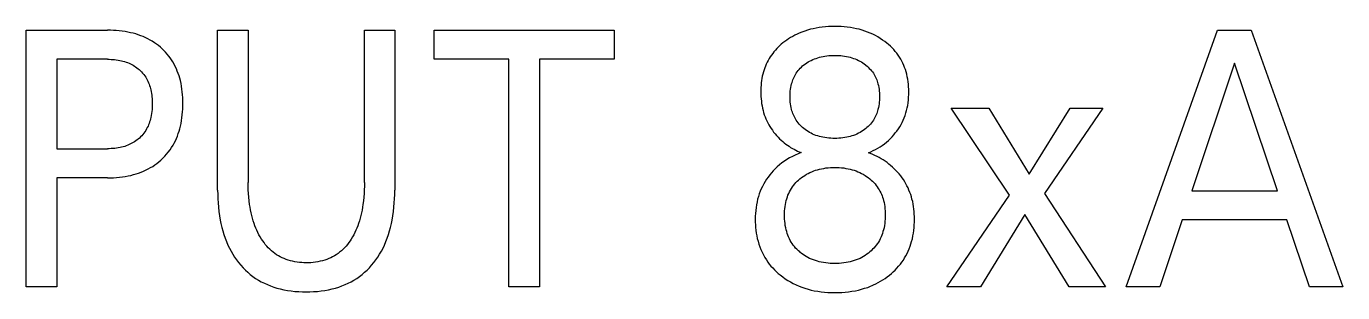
# Model space of a CAD drawing. Extents: x 0 to 420, y 0 to 297.
# Drawn here: x 182.41 to 193.7, y 231.92 to 234.2 of the extents above; entities that cross this region are included whole.
import ezdxf

# ---------------------------------------------------------------- set-up
doc = ezdxf.new("R2010")
doc.units = 0
doc.header["$LTSCALE"] = 23.1
doc.layers.add('10000_FRONT', color=7, linetype='CONTINUOUS')

msp = doc.modelspace()

# ---------------------------------------------------------------- linework, layer by layer
at = {"layer": '10000_FRONT', "color": 7, "linetype": 'CONTINUOUS'}
for p, q in [((182.407, 231.968), (182.407, 234.168)), ((182.407, 234.168), (183.103, 234.168)), ((183.128, 234.168), (183.103, 234.168)), ((183.154, 234.167), (183.128, 234.168)), ((183.179, 234.166), (183.154, 234.167)), ((183.204, 234.163), (183.179, 234.166)), ((183.229, 234.16), (183.204, 234.163)), ((183.254, 234.157), (183.229, 234.16)), ((183.279, 234.152), (183.254, 234.157)), ((183.302, 234.147), (183.279, 234.152)), ((183.324, 234.142), (183.302, 234.147)), ((183.346, 234.136), (183.324, 234.142)), ((183.367, 234.129), (183.346, 234.136)), ((183.389, 234.121), (183.367, 234.129)), ((183.41, 234.113), (183.389, 234.121)), ((183.431, 234.103), (183.41, 234.113)), ((183.45, 234.094), (183.431, 234.103)), ((184.048, 232.798), (184.048, 234.168)), ((184.048, 234.168), (184.31, 234.168)), ((184.31, 234.168), (184.31, 232.863)), ((185.307, 232.863), (185.307, 234.168)), ((185.307, 234.168), (185.568, 234.168)), ((185.568, 234.168), (185.568, 232.798)), ((185.905, 233.919), (185.905, 234.168)), ((185.905, 234.168), (187.45, 234.168)), ((187.45, 234.168), (187.45, 233.919)), ((188.964, 234.105), (188.947, 234.094)), ((188.982, 234.115), (188.964, 234.105)), ((189.001, 234.125), (188.982, 234.115)), ((189.019, 234.134), (189.001, 234.125)), ((189.038, 234.143), (189.019, 234.134)), ((189.061, 234.152), (189.038, 234.143)), ((189.085, 234.161), (189.061, 234.152)), ((189.109, 234.169), (189.085, 234.161)), ((189.133, 234.176), (189.109, 234.169)), ((189.157, 234.181), (189.133, 234.176)), ((189.182, 234.187), (189.157, 234.181)), ((189.208, 234.191), (189.182, 234.187)), ((189.235, 234.195), (189.208, 234.191)), ((189.262, 234.198), (189.235, 234.195)), ((189.289, 234.2), (189.262, 234.198)), ((189.316, 234.201), (189.289, 234.2)), ((189.343, 234.201), (189.316, 234.201)), ((189.37, 234.201), (189.343, 234.201)), ((189.397, 234.2), (189.37, 234.201)), ((189.424, 234.198), (189.397, 234.2)), ((189.45, 234.195), (189.424, 234.198)), ((189.477, 234.191), (189.45, 234.195)), ((189.504, 234.187), (189.477, 234.191)), ((189.528, 234.181), (189.504, 234.187)), ((189.553, 234.176), (189.528, 234.181)), ((189.577, 234.169), (189.553, 234.176)), ((189.601, 234.161), (189.577, 234.169)), ((189.624, 234.152), (189.601, 234.161)), ((189.647, 234.143), (189.624, 234.152)), ((189.669, 234.133), (189.647, 234.143)), ((189.691, 234.122), (189.669, 234.133)), ((189.712, 234.11), (189.691, 234.122)), ((189.733, 234.098), (189.712, 234.11)), ((191.841, 231.968), (192.627, 234.168)), ((192.627, 234.168), (192.914, 234.168)), ((192.914, 234.168), (193.7, 231.968)), ((183.469, 234.084), (183.45, 234.094)), ((183.488, 234.073), (183.469, 234.084)), ((183.506, 234.061), (183.488, 234.073)), ((183.523, 234.049), (183.506, 234.061)), ((183.541, 234.036), (183.523, 234.049)), ((183.557, 234.022), (183.541, 234.036)), ((183.573, 234.008), (183.557, 234.022)), ((183.588, 233.994), (183.573, 234.008)), ((183.602, 233.979), (183.588, 233.994)), ((188.833, 233.997), (188.821, 233.983)), ((188.845, 234.01), (188.833, 233.997)), ((188.858, 234.023), (188.845, 234.01)), ((188.871, 234.036), (188.858, 234.023)), ((188.884, 234.048), (188.871, 234.036)), ((188.898, 234.059), (188.884, 234.048)), ((188.913, 234.07), (188.898, 234.059)), ((188.93, 234.082), (188.913, 234.07)), ((188.947, 234.094), (188.93, 234.082)), ((189.753, 234.084), (189.733, 234.098)), ((189.773, 234.07), (189.753, 234.084)), ((189.789, 234.058), (189.773, 234.07)), ((189.804, 234.045), (189.789, 234.058)), ((189.82, 234.031), (189.804, 234.045)), ((189.834, 234.017), (189.82, 234.031)), ((189.848, 234.002), (189.834, 234.017)), ((189.862, 233.987), (189.848, 234.002)), ((189.874, 233.971), (189.862, 233.987)), ((182.669, 233.919), (182.669, 233.152)), ((183.103, 233.919), (182.669, 233.919)), ((183.103, 233.919), (183.118, 233.919)), ((183.118, 233.919), (183.134, 233.918)), ((183.134, 233.918), (183.149, 233.917)), ((183.149, 233.917), (183.164, 233.916)), ((183.164, 233.916), (183.179, 233.914)), ((183.179, 233.914), (183.195, 233.912)), ((183.195, 233.912), (183.21, 233.909)), ((183.21, 233.909), (183.223, 233.906)), ((183.223, 233.906), (183.236, 233.903)), ((183.236, 233.903), (183.25, 233.899)), ((183.25, 233.899), (183.263, 233.895)), ((183.263, 233.895), (183.275, 233.89)), ((183.275, 233.89), (183.288, 233.885)), ((183.288, 233.885), (183.301, 233.879)), ((183.301, 233.879), (183.312, 233.874)), ((183.312, 233.874), (183.323, 233.868)), ((183.616, 233.963), (183.602, 233.979)), ((183.629, 233.947), (183.616, 233.963)), ((183.641, 233.93), (183.629, 233.947)), ((183.653, 233.913), (183.641, 233.93)), ((183.664, 233.896), (183.653, 233.913)), ((183.675, 233.877), (183.664, 233.896)), ((183.685, 233.858), (183.675, 233.877)), ((186.547, 233.919), (185.905, 233.919)), ((186.547, 231.968), (186.547, 233.919)), ((186.809, 233.919), (186.809, 231.968)), ((187.45, 233.919), (186.809, 233.919)), ((188.755, 233.878), (188.748, 233.861)), ((188.763, 233.894), (188.755, 233.878)), ((188.771, 233.909), (188.763, 233.894)), ((188.78, 233.925), (188.771, 233.909)), ((188.789, 233.94), (188.78, 233.925)), ((188.799, 233.954), (188.789, 233.94)), ((188.81, 233.969), (188.799, 233.954)), ((188.821, 233.983), (188.81, 233.969)), ((189.078, 233.871), (189.09, 233.879)), ((189.09, 233.879), (189.102, 233.888)), ((189.102, 233.888), (189.114, 233.896)), ((189.114, 233.896), (189.127, 233.903)), ((189.127, 233.903), (189.14, 233.909)), ((189.14, 233.909), (189.153, 233.916)), ((189.153, 233.916), (189.168, 233.922)), ((189.168, 233.922), (189.182, 233.927)), ((189.182, 233.927), (189.197, 233.932)), ((189.197, 233.932), (189.212, 233.936)), ((189.212, 233.936), (189.227, 233.94)), ((189.227, 233.94), (189.242, 233.943)), ((189.242, 233.943), (189.258, 233.946)), ((189.258, 233.946), (189.275, 233.948)), ((189.275, 233.948), (189.292, 233.95)), ((189.292, 233.95), (189.309, 233.951)), ((189.309, 233.951), (189.326, 233.951)), ((189.326, 233.951), (189.343, 233.952)), ((189.343, 233.952), (189.36, 233.951)), ((189.36, 233.951), (189.377, 233.951)), ((189.377, 233.951), (189.394, 233.95)), ((189.394, 233.95), (189.41, 233.948)), ((189.41, 233.948), (189.427, 233.946)), ((189.427, 233.946), (189.444, 233.943)), ((189.444, 233.943), (189.459, 233.94)), ((189.459, 233.94), (189.474, 233.936)), ((189.474, 233.936), (189.489, 233.932)), ((189.489, 233.932), (189.503, 233.927)), ((189.503, 233.927), (189.518, 233.922)), ((189.518, 233.922), (189.532, 233.916)), ((189.532, 233.916), (189.545, 233.909)), ((189.545, 233.909), (189.558, 233.903)), ((189.558, 233.903), (189.571, 233.896)), ((189.571, 233.896), (189.583, 233.888)), ((189.583, 233.888), (189.596, 233.879)), ((189.596, 233.879), (189.607, 233.871)), ((189.887, 233.954), (189.874, 233.971)), ((189.898, 233.938), (189.887, 233.954)), ((189.908, 233.921), (189.898, 233.938)), ((189.918, 233.903), (189.908, 233.921)), ((189.927, 233.886), (189.918, 233.903)), ((189.935, 233.867), (189.927, 233.886)), ((192.772, 233.885), (192.406, 232.792)), ((193.14, 232.792), (192.772, 233.885)), ((183.323, 233.868), (183.334, 233.861)), ((183.334, 233.861), (183.345, 233.854)), ((183.345, 233.854), (183.356, 233.846)), ((183.356, 233.846), (183.366, 233.838)), ((183.366, 233.838), (183.376, 233.83)), ((183.376, 233.83), (183.386, 233.82)), ((183.386, 233.82), (183.396, 233.81)), ((183.396, 233.81), (183.405, 233.8)), ((183.405, 233.8), (183.414, 233.789)), ((183.414, 233.789), (183.423, 233.777)), ((183.423, 233.777), (183.431, 233.765)), ((183.431, 233.765), (183.438, 233.753)), ((183.694, 233.838), (183.685, 233.858)), ((183.702, 233.818), (183.694, 233.838)), ((183.71, 233.798), (183.702, 233.818)), ((183.717, 233.777), (183.71, 233.798)), ((183.723, 233.757), (183.717, 233.777)), ((188.721, 233.774), (188.718, 233.755)), ((188.726, 233.792), (188.721, 233.774)), ((188.731, 233.811), (188.726, 233.792)), ((188.736, 233.828), (188.731, 233.811)), ((188.742, 233.845), (188.736, 233.828)), ((188.748, 233.861), (188.742, 233.845)), ((188.988, 233.755), (188.994, 233.767)), ((188.994, 233.767), (188.999, 233.778)), ((188.999, 233.778), (189.005, 233.788)), ((189.005, 233.788), (189.012, 233.799)), ((189.012, 233.799), (189.02, 233.81)), ((189.02, 233.81), (189.028, 233.822)), ((189.028, 233.822), (189.037, 233.832)), ((189.037, 233.832), (189.047, 233.842)), ((189.047, 233.842), (189.057, 233.852)), ((189.057, 233.852), (189.067, 233.862)), ((189.067, 233.862), (189.078, 233.871)), ((189.607, 233.871), (189.609, 233.869)), ((189.609, 233.869), (189.62, 233.86)), ((189.62, 233.86), (189.63, 233.851)), ((189.63, 233.851), (189.639, 233.841)), ((189.639, 233.841), (189.649, 233.831)), ((189.649, 233.831), (189.658, 233.821)), ((189.658, 233.821), (189.666, 233.81)), ((189.666, 233.81), (189.674, 233.799)), ((189.674, 233.799), (189.68, 233.788)), ((189.68, 233.788), (189.686, 233.778)), ((189.686, 233.778), (189.692, 233.767)), ((189.692, 233.767), (189.697, 233.755)), ((189.942, 233.849), (189.935, 233.867)), ((189.949, 233.83), (189.942, 233.849)), ((189.955, 233.811), (189.949, 233.83)), ((189.96, 233.79), (189.955, 233.811)), ((189.965, 233.769), (189.96, 233.79)), ((189.969, 233.748), (189.965, 233.769)), ((183.438, 233.753), (183.444, 233.742)), ((183.444, 233.742), (183.45, 233.73)), ((183.45, 233.73), (183.456, 233.718)), ((183.456, 233.718), (183.46, 233.706)), ((183.46, 233.706), (183.465, 233.694)), ((183.465, 233.694), (183.469, 233.681)), ((183.469, 233.681), (183.472, 233.669)), ((183.472, 233.669), (183.476, 233.656)), ((183.476, 233.656), (183.479, 233.642)), ((183.729, 233.736), (183.723, 233.757)), ((183.734, 233.712), (183.729, 233.736)), ((183.738, 233.688), (183.734, 233.712)), ((183.742, 233.664), (183.738, 233.688)), ((183.745, 233.639), (183.742, 233.664)), ((188.709, 233.678), (188.708, 233.659)), ((188.708, 233.659), (188.708, 233.64)), ((188.71, 233.698), (188.709, 233.678)), ((188.712, 233.717), (188.71, 233.698)), ((188.715, 233.736), (188.712, 233.717)), ((188.718, 233.755), (188.715, 233.736)), ((188.961, 233.647), (188.963, 233.662)), ((188.963, 233.662), (188.965, 233.678)), ((188.965, 233.678), (188.968, 233.693)), ((188.968, 233.693), (188.972, 233.708)), ((188.972, 233.708), (188.976, 233.72)), ((188.976, 233.72), (188.979, 233.732)), ((188.979, 233.732), (188.984, 233.744)), ((188.984, 233.744), (188.988, 233.755)), ((189.697, 233.755), (189.702, 233.744)), ((189.702, 233.744), (189.706, 233.732)), ((189.706, 233.732), (189.71, 233.72)), ((189.71, 233.72), (189.713, 233.708)), ((189.713, 233.708), (189.717, 233.693)), ((189.717, 233.693), (189.72, 233.678)), ((189.72, 233.678), (189.723, 233.662)), ((189.723, 233.662), (189.724, 233.647)), ((189.972, 233.726), (189.969, 233.748)), ((189.975, 233.705), (189.972, 233.726)), ((189.976, 233.683), (189.975, 233.705)), ((189.977, 233.662), (189.976, 233.683)), ((189.978, 233.64), (189.977, 233.662)), ((183.479, 233.642), (183.481, 233.627)), ((183.481, 233.627), (183.484, 233.612)), ((183.484, 233.612), (183.485, 233.598)), ((183.485, 233.598), (183.487, 233.583)), ((183.487, 233.583), (183.487, 233.568)), ((183.487, 233.568), (183.488, 233.553)), ((183.488, 233.553), (183.488, 233.539)), ((183.488, 233.539), (183.488, 233.521)), ((183.747, 233.615), (183.745, 233.639)), ((183.749, 233.591), (183.747, 233.615)), ((183.75, 233.566), (183.749, 233.591)), ((183.75, 233.542), (183.75, 233.566)), ((183.75, 233.517), (183.75, 233.542)), ((188.708, 233.64), (188.708, 233.62)), ((188.708, 233.62), (188.709, 233.599)), ((188.709, 233.599), (188.71, 233.579)), ((188.71, 233.579), (188.713, 233.559)), ((188.713, 233.559), (188.715, 233.539)), ((188.715, 233.539), (188.719, 233.519)), ((188.959, 233.615), (188.96, 233.631)), ((188.959, 233.599), (188.959, 233.615)), ((188.959, 233.583), (188.959, 233.599)), ((188.96, 233.568), (188.959, 233.583)), ((188.96, 233.631), (188.961, 233.647)), ((188.961, 233.552), (188.96, 233.568)), ((188.963, 233.536), (188.961, 233.552)), ((188.965, 233.52), (188.963, 233.536)), ((189.723, 233.536), (189.72, 233.52)), ((189.724, 233.552), (189.723, 233.536)), ((189.724, 233.647), (189.726, 233.631)), ((189.726, 233.568), (189.724, 233.552)), ((189.726, 233.631), (189.726, 233.615)), ((189.726, 233.615), (189.727, 233.599)), ((189.727, 233.599), (189.726, 233.583)), ((189.726, 233.583), (189.726, 233.568)), ((189.968, 233.524), (189.971, 233.547)), ((189.971, 233.547), (189.974, 233.57)), ((189.974, 233.57), (189.976, 233.593)), ((189.976, 233.593), (189.977, 233.617)), ((189.977, 233.617), (189.978, 233.64)), ((183.479, 233.437), (183.476, 233.42)), ((183.482, 233.453), (183.479, 233.437)), ((183.484, 233.47), (183.482, 233.453)), ((183.486, 233.487), (183.484, 233.47)), ((183.487, 233.504), (183.486, 233.487)), ((183.488, 233.521), (183.487, 233.504)), ((183.742, 233.418), (183.745, 233.442)), ((183.745, 233.442), (183.747, 233.467)), ((183.747, 233.467), (183.749, 233.492)), ((183.749, 233.492), (183.75, 233.517)), ((188.719, 233.519), (188.723, 233.5)), ((188.723, 233.5), (188.727, 233.48)), ((188.727, 233.48), (188.732, 233.462)), ((188.732, 233.462), (188.738, 233.444)), ((188.738, 233.444), (188.744, 233.426)), ((188.744, 233.426), (188.751, 233.409)), ((188.968, 233.505), (188.965, 233.52)), ((188.972, 233.489), (188.968, 233.505)), ((188.975, 233.477), (188.972, 233.489)), ((188.979, 233.465), (188.975, 233.477)), ((188.983, 233.453), (188.979, 233.465)), ((188.988, 233.442), (188.983, 233.453)), ((188.993, 233.43), (188.988, 233.442)), ((188.999, 233.419), (188.993, 233.43)), ((189.692, 233.43), (189.687, 233.419)), ((189.697, 233.442), (189.692, 233.43)), ((189.702, 233.453), (189.697, 233.442)), ((189.706, 233.465), (189.702, 233.453)), ((189.71, 233.477), (189.706, 233.465)), ((189.713, 233.489), (189.71, 233.477)), ((189.717, 233.505), (189.713, 233.489)), ((189.72, 233.52), (189.717, 233.505)), ((189.938, 233.418), (189.946, 233.438)), ((189.946, 233.438), (189.952, 233.459)), ((189.952, 233.459), (189.958, 233.479)), ((189.958, 233.479), (189.963, 233.502)), ((189.963, 233.502), (189.968, 233.524)), ((190.842, 232.753), (190.341, 233.501)), ((190.341, 233.501), (190.664, 233.501)), ((190.664, 233.501), (191.01, 232.935)), ((191.01, 232.935), (191.361, 233.501)), ((191.643, 233.501), (191.143, 232.767)), ((191.361, 233.501), (191.643, 233.501)), ((183.431, 233.309), (183.424, 233.297)), ((183.439, 233.322), (183.431, 233.309)), ((183.445, 233.333), (183.439, 233.322)), ((183.451, 233.345), (183.445, 233.333)), ((183.456, 233.357), (183.451, 233.345)), ((183.461, 233.369), (183.456, 233.357)), ((183.465, 233.382), (183.461, 233.369)), ((183.469, 233.394), (183.465, 233.382)), ((183.473, 233.407), (183.469, 233.394)), ((183.476, 233.42), (183.473, 233.407)), ((183.717, 233.302), (183.723, 233.323)), ((183.723, 233.323), (183.729, 233.345)), ((183.729, 233.345), (183.734, 233.369)), ((183.734, 233.369), (183.739, 233.393)), ((183.739, 233.393), (183.742, 233.418)), ((188.751, 233.409), (188.759, 233.392)), ((188.759, 233.392), (188.767, 233.375)), ((188.767, 233.375), (188.776, 233.358)), ((188.776, 233.358), (188.786, 233.342)), ((188.786, 233.342), (188.796, 233.326)), ((188.796, 233.326), (188.807, 233.31)), ((188.807, 233.31), (188.818, 233.295)), ((189.005, 233.408), (188.999, 233.419)), ((189.011, 233.398), (189.005, 233.408)), ((189.019, 233.386), (189.011, 233.398)), ((189.028, 233.375), (189.019, 233.386)), ((189.037, 233.364), (189.028, 233.375)), ((189.046, 233.354), (189.037, 233.364)), ((189.056, 233.344), (189.046, 233.354)), ((189.066, 233.334), (189.056, 233.344)), ((189.077, 233.325), (189.066, 233.334)), ((189.089, 233.316), (189.077, 233.325)), ((189.101, 233.307), (189.089, 233.316)), ((189.597, 233.316), (189.585, 233.307)), ((189.609, 233.325), (189.597, 233.316)), ((189.619, 233.334), (189.609, 233.325)), ((189.63, 233.344), (189.619, 233.334)), ((189.64, 233.354), (189.63, 233.344)), ((189.649, 233.364), (189.64, 233.354)), ((189.658, 233.375), (189.649, 233.364)), ((189.666, 233.386), (189.658, 233.375)), ((189.674, 233.398), (189.666, 233.386)), ((189.681, 233.408), (189.674, 233.398)), ((189.687, 233.419), (189.681, 233.408)), ((189.876, 233.304), (189.888, 233.322)), ((189.888, 233.322), (189.9, 233.34)), ((189.9, 233.34), (189.911, 233.359)), ((189.911, 233.359), (189.921, 233.378)), ((189.921, 233.378), (189.93, 233.398)), ((189.93, 233.398), (189.938, 233.418)), ((183.313, 233.199), (183.302, 233.193)), ((183.325, 233.205), (183.313, 233.199)), ((183.336, 233.212), (183.325, 233.205)), ((183.347, 233.219), (183.336, 233.212)), ((183.357, 233.227), (183.347, 233.219)), ((183.367, 233.235), (183.357, 233.227)), ((183.377, 233.244), (183.367, 233.235)), ((183.387, 233.254), (183.377, 233.244)), ((183.397, 233.264), (183.387, 233.254)), ((183.406, 233.275), (183.397, 233.264)), ((183.415, 233.286), (183.406, 233.275)), ((183.424, 233.297), (183.415, 233.286)), ((183.666, 233.182), (183.676, 233.201)), ((183.676, 233.201), (183.686, 233.221)), ((183.686, 233.221), (183.695, 233.241)), ((183.695, 233.241), (183.703, 233.261)), ((183.703, 233.261), (183.711, 233.282)), ((183.711, 233.282), (183.717, 233.302)), ((188.818, 233.295), (188.83, 233.28)), ((188.83, 233.28), (188.843, 233.266)), ((188.843, 233.266), (188.856, 233.252)), ((188.856, 233.252), (188.869, 233.238)), ((188.869, 233.238), (188.883, 233.225)), ((188.883, 233.225), (188.896, 233.214)), ((188.896, 233.214), (188.909, 233.203)), ((188.909, 233.203), (188.922, 233.192)), ((189.113, 233.299), (189.101, 233.307)), ((189.126, 233.292), (189.113, 233.299)), ((189.139, 233.285), (189.126, 233.292)), ((189.152, 233.278), (189.139, 233.285)), ((189.166, 233.272), (189.152, 233.278)), ((189.181, 233.266), (189.166, 233.272)), ((189.196, 233.262), (189.181, 233.266)), ((189.211, 233.257), (189.196, 233.262)), ((189.226, 233.253), (189.211, 233.257)), ((189.241, 233.25), (189.226, 233.253)), ((189.258, 233.247), (189.241, 233.25)), ((189.275, 233.245), (189.258, 233.247)), ((189.292, 233.243), (189.275, 233.245)), ((189.309, 233.242), (189.292, 233.243)), ((189.326, 233.241), (189.309, 233.242)), ((189.343, 233.241), (189.326, 233.241)), ((189.36, 233.241), (189.343, 233.241)), ((189.377, 233.242), (189.36, 233.241)), ((189.394, 233.243), (189.377, 233.242)), ((189.411, 233.245), (189.394, 233.243)), ((189.428, 233.247), (189.411, 233.245)), ((189.445, 233.25), (189.428, 233.247)), ((189.46, 233.253), (189.445, 233.25)), ((189.475, 233.257), (189.46, 233.253)), ((189.49, 233.262), (189.475, 233.257)), ((189.504, 233.266), (189.49, 233.262)), ((189.519, 233.272), (189.504, 233.266)), ((189.533, 233.278), (189.519, 233.272)), ((189.547, 233.285), (189.533, 233.278)), ((189.56, 233.292), (189.547, 233.285)), ((189.572, 233.299), (189.56, 233.292)), ((189.585, 233.307), (189.572, 233.299)), ((189.768, 233.195), (189.786, 233.209)), ((189.786, 233.209), (189.803, 233.224)), ((189.803, 233.224), (189.818, 233.238)), ((189.818, 233.238), (189.834, 233.254)), ((189.834, 233.254), (189.848, 233.27)), ((189.848, 233.27), (189.862, 233.287)), ((189.862, 233.287), (189.876, 233.304)), ((182.669, 233.152), (183.103, 233.152)), ((183.118, 233.152), (183.103, 233.152)), ((183.134, 233.153), (183.118, 233.152)), ((183.149, 233.154), (183.134, 233.153)), ((183.165, 233.155), (183.149, 233.154)), ((183.18, 233.157), (183.165, 233.155)), ((183.195, 233.159), (183.18, 233.157)), ((183.211, 233.162), (183.195, 233.159)), ((183.224, 233.165), (183.211, 233.162)), ((183.237, 233.168), (183.224, 233.165)), ((183.251, 233.172), (183.237, 233.168)), ((183.264, 233.177), (183.251, 233.172)), ((183.277, 233.182), (183.264, 233.177)), ((183.289, 233.187), (183.277, 233.182)), ((183.302, 233.193), (183.289, 233.187)), ((183.577, 233.07), (183.594, 233.087)), ((183.594, 233.087), (183.61, 233.105)), ((183.61, 233.105), (183.625, 233.123)), ((183.625, 233.123), (183.64, 233.142)), ((183.64, 233.142), (183.653, 233.162)), ((183.653, 233.162), (183.666, 233.182)), ((188.922, 233.192), (188.936, 233.182)), ((188.936, 233.182), (188.95, 233.173)), ((188.95, 233.173), (188.964, 233.164)), ((188.979, 233.086), (188.955, 233.073)), ((188.964, 233.164), (188.979, 233.155)), ((188.979, 233.155), (188.993, 233.147)), ((189.003, 233.098), (188.979, 233.086)), ((188.993, 233.147), (189.008, 233.139)), ((189.028, 233.109), (189.003, 233.098)), ((189.008, 233.139), (189.023, 233.132)), ((189.023, 233.132), (189.038, 233.125)), ((189.054, 233.119), (189.028, 233.109)), ((189.038, 233.125), (189.054, 233.119)), ((189.632, 233.118), (189.652, 233.126)), ((189.65, 233.111), (189.632, 233.118)), ((189.669, 233.103), (189.65, 233.111)), ((189.652, 233.126), (189.673, 233.136)), ((189.687, 233.095), (189.669, 233.103)), ((189.673, 233.136), (189.693, 233.146)), ((189.705, 233.086), (189.687, 233.095)), ((189.693, 233.146), (189.712, 233.157)), ((189.723, 233.076), (189.705, 233.086)), ((189.712, 233.157), (189.731, 233.169)), ((189.731, 233.169), (189.75, 233.181)), ((189.75, 233.181), (189.768, 233.195)), ((183.413, 232.96), (183.434, 232.97)), ((183.434, 232.97), (183.453, 232.979)), ((183.453, 232.979), (183.472, 232.99)), ((183.472, 232.99), (183.491, 233.001)), ((183.491, 233.001), (183.509, 233.013)), ((183.509, 233.013), (183.526, 233.026)), ((183.526, 233.026), (183.543, 233.04)), ((183.543, 233.04), (183.56, 233.054)), ((183.56, 233.054), (183.577, 233.07)), ((188.832, 232.98), (188.815, 232.963)), ((188.849, 232.996), (188.832, 232.98)), ((188.869, 233.013), (188.849, 232.996)), ((188.889, 233.03), (188.869, 233.013)), ((188.91, 233.045), (188.889, 233.03)), ((188.932, 233.06), (188.91, 233.045)), ((188.955, 233.073), (188.932, 233.06)), ((189.178, 232.967), (189.195, 232.972)), ((189.195, 232.972), (189.212, 232.977)), ((189.212, 232.977), (189.229, 232.981)), ((189.229, 232.981), (189.248, 232.984)), ((189.248, 232.984), (189.266, 232.987)), ((189.266, 232.987), (189.285, 232.989)), ((189.285, 232.989), (189.305, 232.99)), ((189.305, 232.99), (189.324, 232.991)), ((189.324, 232.991), (189.343, 232.991)), ((189.343, 232.991), (189.362, 232.991)), ((189.362, 232.991), (189.381, 232.99)), ((189.381, 232.99), (189.4, 232.989)), ((189.4, 232.989), (189.419, 232.987)), ((189.419, 232.987), (189.438, 232.984)), ((189.438, 232.984), (189.457, 232.981)), ((189.457, 232.981), (189.475, 232.977)), ((189.475, 232.977), (189.492, 232.972)), ((189.492, 232.972), (189.508, 232.967)), ((189.74, 233.066), (189.723, 233.076)), ((189.757, 233.056), (189.74, 233.066)), ((189.774, 233.045), (189.757, 233.056)), ((189.791, 233.033), (189.774, 233.045)), ((189.807, 233.021), (189.791, 233.033)), ((189.822, 233.008), (189.807, 233.021)), ((189.838, 232.994), (189.822, 233.008)), ((189.853, 232.98), (189.838, 232.994)), ((189.867, 232.966), (189.853, 232.98)), ((182.669, 232.902), (182.669, 231.968)), ((183.103, 232.902), (182.669, 232.902)), ((183.103, 232.902), (183.129, 232.903)), ((183.129, 232.903), (183.154, 232.904)), ((183.154, 232.904), (183.18, 232.905)), ((183.18, 232.905), (183.205, 232.908)), ((183.205, 232.908), (183.231, 232.911)), ((183.231, 232.911), (183.256, 232.914)), ((183.256, 232.914), (183.281, 232.919)), ((183.281, 232.919), (183.304, 232.924)), ((183.304, 232.924), (183.326, 232.93)), ((183.326, 232.93), (183.348, 232.936)), ((183.348, 232.936), (183.37, 232.943)), ((183.37, 232.943), (183.392, 232.951)), ((183.392, 232.951), (183.413, 232.96)), ((184.31, 232.832), (184.31, 232.863)), ((185.307, 232.863), (185.307, 232.832)), ((188.744, 232.87), (188.733, 232.85)), ((188.757, 232.89), (188.744, 232.87)), ((188.77, 232.909), (188.757, 232.89)), ((188.785, 232.928), (188.77, 232.909)), ((188.8, 232.946), (188.785, 232.928)), ((188.815, 232.963), (188.8, 232.946)), ((188.999, 232.85), (189.009, 232.862)), ((189.009, 232.862), (189.021, 232.873)), ((189.021, 232.873), (189.032, 232.884)), ((189.032, 232.884), (189.044, 232.895)), ((189.044, 232.895), (189.057, 232.905)), ((189.057, 232.905), (189.071, 232.915)), ((189.071, 232.915), (189.085, 232.924)), ((189.085, 232.924), (189.099, 232.933)), ((189.099, 232.933), (189.114, 232.941)), ((189.114, 232.941), (189.129, 232.948)), ((189.129, 232.948), (189.145, 232.955)), ((189.145, 232.955), (189.162, 232.962)), ((189.162, 232.962), (189.178, 232.967)), ((189.508, 232.967), (189.525, 232.962)), ((189.525, 232.962), (189.541, 232.955)), ((189.541, 232.955), (189.557, 232.948)), ((189.557, 232.948), (189.572, 232.941)), ((189.572, 232.941), (189.587, 232.933)), ((189.587, 232.933), (189.602, 232.924)), ((189.602, 232.924), (189.616, 232.915)), ((189.616, 232.915), (189.629, 232.905)), ((189.629, 232.905), (189.643, 232.895)), ((189.643, 232.895), (189.655, 232.884)), ((189.655, 232.884), (189.666, 232.873)), ((189.666, 232.873), (189.677, 232.862)), ((189.677, 232.862), (189.688, 232.85)), ((189.881, 232.951), (189.867, 232.966)), ((189.895, 232.936), (189.881, 232.951)), ((189.908, 232.92), (189.895, 232.936)), ((189.92, 232.903), (189.908, 232.92)), ((189.932, 232.887), (189.92, 232.903)), ((189.943, 232.869), (189.932, 232.887)), ((189.953, 232.852), (189.943, 232.869)), ((184.048, 232.798), (184.049, 232.761)), ((184.049, 232.761), (184.05, 232.724)), ((184.311, 232.8), (184.31, 232.832)), ((184.313, 232.768), (184.311, 232.8)), ((184.316, 232.737), (184.313, 232.768)), ((185.304, 232.768), (185.302, 232.736)), ((185.306, 232.8), (185.304, 232.768)), ((185.307, 232.832), (185.306, 232.8)), ((185.566, 232.724), (185.567, 232.761)), ((185.567, 232.761), (185.568, 232.798)), ((188.695, 232.765), (188.688, 232.743)), ((188.703, 232.787), (188.695, 232.765)), ((188.712, 232.808), (188.703, 232.787)), ((188.722, 232.829), (188.712, 232.808)), ((188.733, 232.85), (188.722, 232.829)), ((188.936, 232.739), (188.941, 232.754)), ((188.941, 232.754), (188.948, 232.769)), ((188.948, 232.769), (188.954, 232.784)), ((188.954, 232.784), (188.962, 232.798)), ((188.962, 232.798), (188.97, 232.812)), ((188.97, 232.812), (188.979, 232.825)), ((188.979, 232.825), (188.989, 232.838)), ((188.989, 232.838), (188.999, 232.85)), ((189.688, 232.85), (189.698, 232.838)), ((189.698, 232.838), (189.707, 232.825)), ((189.707, 232.825), (189.716, 232.812)), ((189.716, 232.812), (189.724, 232.8)), ((189.724, 232.8), (189.73, 232.788)), ((189.73, 232.788), (189.737, 232.775)), ((189.737, 232.775), (189.743, 232.762)), ((189.743, 232.762), (189.748, 232.749)), ((189.748, 232.749), (189.753, 232.736)), ((189.962, 232.834), (189.953, 232.852)), ((189.971, 232.816), (189.962, 232.834)), ((189.979, 232.797), (189.971, 232.816)), ((189.987, 232.778), (189.979, 232.797)), ((189.994, 232.759), (189.987, 232.778)), ((190, 232.74), (189.994, 232.759)), ((190.304, 231.968), (190.842, 232.753)), ((191.143, 232.767), (191.665, 231.968)), ((192.406, 232.792), (193.14, 232.792)), ((184.05, 232.724), (184.052, 232.687)), ((184.052, 232.687), (184.055, 232.651)), ((184.055, 232.651), (184.059, 232.614)), ((184.319, 232.705), (184.316, 232.737)), ((184.323, 232.674), (184.319, 232.705)), ((184.326, 232.65), (184.323, 232.674)), ((184.331, 232.627), (184.326, 232.65)), ((185.291, 232.65), (185.287, 232.626)), ((185.295, 232.673), (185.291, 232.65)), ((185.299, 232.705), (185.295, 232.673)), ((185.302, 232.736), (185.299, 232.705)), ((185.557, 232.614), (185.561, 232.651)), ((185.561, 232.651), (185.564, 232.687)), ((185.564, 232.687), (185.566, 232.724)), ((188.667, 232.648), (188.664, 232.623)), ((188.671, 232.672), (188.667, 232.648)), ((188.676, 232.697), (188.671, 232.672)), ((188.681, 232.721), (188.676, 232.697)), ((188.688, 232.743), (188.681, 232.721)), ((188.912, 232.62), (188.914, 232.638)), ((188.914, 232.638), (188.916, 232.656)), ((188.916, 232.656), (188.919, 232.673)), ((188.919, 232.673), (188.922, 232.691)), ((188.922, 232.691), (188.926, 232.708)), ((188.926, 232.708), (188.931, 232.724)), ((188.931, 232.724), (188.936, 232.739)), ((189.753, 232.736), (189.757, 232.722)), ((189.757, 232.722), (189.761, 232.709)), ((189.761, 232.709), (189.765, 232.691)), ((189.765, 232.691), (189.768, 232.674)), ((189.768, 232.674), (189.771, 232.656)), ((189.771, 232.656), (189.773, 232.638)), ((189.773, 232.638), (189.774, 232.62)), ((190.005, 232.721), (190, 232.74)), ((190.011, 232.7), (190.005, 232.721)), ((190.015, 232.678), (190.011, 232.7)), ((190.018, 232.657), (190.015, 232.678)), ((190.021, 232.635), (190.018, 232.657)), ((190.024, 232.614), (190.021, 232.635)), ((184.059, 232.614), (184.064, 232.578)), ((184.064, 232.578), (184.07, 232.541)), ((184.07, 232.541), (184.077, 232.51)), ((184.335, 232.604), (184.331, 232.627)), ((184.341, 232.58), (184.335, 232.604)), ((184.347, 232.557), (184.341, 232.58)), ((184.353, 232.535), (184.347, 232.557)), ((184.361, 232.512), (184.353, 232.535)), ((185.264, 232.534), (185.257, 232.511)), ((185.271, 232.557), (185.264, 232.534)), ((185.277, 232.58), (185.271, 232.557)), ((185.282, 232.603), (185.277, 232.58)), ((185.287, 232.626), (185.282, 232.603)), ((185.539, 232.51), (185.546, 232.541)), ((185.546, 232.541), (185.552, 232.578)), ((185.552, 232.578), (185.557, 232.614)), ((188.661, 232.573), (188.66, 232.548)), ((188.66, 232.548), (188.661, 232.524)), ((188.662, 232.598), (188.661, 232.573)), ((188.661, 232.524), (188.662, 232.5)), ((188.664, 232.623), (188.662, 232.598)), ((188.911, 232.584), (188.912, 232.602)), ((188.912, 232.566), (188.911, 232.584)), ((188.912, 232.602), (188.912, 232.62)), ((188.912, 232.548), (188.912, 232.566)), ((188.914, 232.53), (188.912, 232.548)), ((188.916, 232.511), (188.914, 232.53)), ((189.773, 232.53), (189.771, 232.511)), ((189.774, 232.548), (189.773, 232.53)), ((189.774, 232.62), (189.775, 232.602)), ((189.775, 232.566), (189.774, 232.548)), ((189.775, 232.602), (189.775, 232.584)), ((189.775, 232.584), (189.775, 232.566)), ((190.025, 232.592), (190.024, 232.614)), ((190.026, 232.57), (190.025, 232.592)), ((190.025, 232.5), (190.026, 232.524)), ((190.026, 232.548), (190.026, 232.57)), ((190.026, 232.524), (190.026, 232.548)), ((190.972, 232.589), (190.592, 231.968)), ((191.354, 231.968), (190.972, 232.589)), ((192.322, 232.542), (192.132, 231.968)), ((193.222, 232.542), (192.322, 232.542)), ((193.415, 231.968), (193.222, 232.542)), ((184.077, 232.51), (184.084, 232.478)), ((184.084, 232.478), (184.093, 232.447)), ((184.093, 232.447), (184.102, 232.416)), ((184.102, 232.416), (184.112, 232.386)), ((184.368, 232.492), (184.361, 232.512)), ((184.376, 232.472), (184.368, 232.492)), ((184.384, 232.453), (184.376, 232.472)), ((184.393, 232.434), (184.384, 232.453)), ((184.403, 232.415), (184.393, 232.434)), ((184.413, 232.397), (184.403, 232.415)), ((185.216, 232.415), (185.205, 232.397)), ((185.225, 232.434), (185.216, 232.415)), ((185.234, 232.453), (185.225, 232.434)), ((185.242, 232.472), (185.234, 232.453)), ((185.25, 232.492), (185.242, 232.472)), ((185.257, 232.511), (185.25, 232.492)), ((185.504, 232.386), (185.514, 232.416)), ((185.514, 232.416), (185.523, 232.447)), ((185.523, 232.447), (185.532, 232.478)), ((185.532, 232.478), (185.539, 232.51)), ((188.662, 232.5), (188.663, 232.477)), ((188.663, 232.477), (188.666, 232.453)), ((188.666, 232.453), (188.669, 232.429)), ((188.669, 232.429), (188.673, 232.405)), ((188.673, 232.405), (188.678, 232.382)), ((188.918, 232.493), (188.916, 232.511)), ((188.922, 232.475), (188.918, 232.493)), ((188.926, 232.458), (188.922, 232.475)), ((188.93, 232.442), (188.926, 232.458)), ((188.935, 232.426), (188.93, 232.442)), ((188.941, 232.411), (188.935, 232.426)), ((188.947, 232.396), (188.941, 232.411)), ((189.746, 232.411), (189.74, 232.396)), ((189.752, 232.426), (189.746, 232.411)), ((189.756, 232.442), (189.752, 232.426)), ((189.761, 232.458), (189.756, 232.442)), ((189.765, 232.475), (189.761, 232.458)), ((189.768, 232.493), (189.765, 232.475)), ((189.771, 232.511), (189.768, 232.493)), ((190.008, 232.381), (190.013, 232.405)), ((190.013, 232.405), (190.018, 232.428)), ((190.018, 232.428), (190.021, 232.452)), ((190.021, 232.452), (190.023, 232.476)), ((190.023, 232.476), (190.025, 232.5)), ((184.112, 232.386), (184.124, 232.356)), ((184.124, 232.356), (184.137, 232.326)), ((184.137, 232.326), (184.149, 232.3)), ((184.149, 232.3), (184.163, 232.274)), ((184.424, 232.378), (184.413, 232.397)), ((184.435, 232.363), (184.424, 232.378)), ((184.446, 232.347), (184.435, 232.363)), ((184.457, 232.332), (184.446, 232.347)), ((184.469, 232.318), (184.457, 232.332)), ((184.482, 232.303), (184.469, 232.318)), ((184.496, 232.29), (184.482, 232.303)), ((185.137, 232.303), (185.124, 232.29)), ((185.15, 232.318), (185.137, 232.303)), ((185.162, 232.332), (185.15, 232.318)), ((185.173, 232.347), (185.162, 232.332)), ((185.184, 232.363), (185.173, 232.347)), ((185.195, 232.378), (185.184, 232.363)), ((185.205, 232.397), (185.195, 232.378)), ((185.453, 232.274), (185.467, 232.3)), ((185.467, 232.3), (185.479, 232.326)), ((185.479, 232.326), (185.492, 232.356)), ((185.492, 232.356), (185.504, 232.386)), ((188.678, 232.382), (188.684, 232.359)), ((188.684, 232.359), (188.691, 232.335)), ((188.691, 232.335), (188.7, 232.311)), ((188.7, 232.311), (188.709, 232.288)), ((188.954, 232.381), (188.947, 232.396)), ((188.961, 232.366), (188.954, 232.381)), ((188.969, 232.352), (188.961, 232.366)), ((188.978, 232.339), (188.969, 232.352)), ((188.987, 232.326), (188.978, 232.339)), ((188.997, 232.313), (188.987, 232.326)), ((189.007, 232.301), (188.997, 232.313)), ((189.018, 232.29), (189.007, 232.301)), ((189.678, 232.301), (189.667, 232.29)), ((189.689, 232.313), (189.678, 232.301)), ((189.699, 232.326), (189.689, 232.313)), ((189.708, 232.339), (189.699, 232.326)), ((189.717, 232.352), (189.708, 232.339)), ((189.725, 232.366), (189.717, 232.352)), ((189.733, 232.381), (189.725, 232.366)), ((189.74, 232.396), (189.733, 232.381)), ((189.973, 232.275), (189.981, 232.295)), ((189.981, 232.295), (189.989, 232.316)), ((189.989, 232.316), (189.996, 232.337)), ((189.996, 232.337), (190.002, 232.358)), ((190.002, 232.358), (190.008, 232.381)), ((184.163, 232.274), (184.178, 232.248)), ((184.178, 232.248), (184.194, 232.223)), ((184.194, 232.223), (184.21, 232.199)), ((184.21, 232.199), (184.228, 232.176)), ((184.51, 232.277), (184.496, 232.29)), ((184.524, 232.265), (184.51, 232.277)), ((184.539, 232.254), (184.524, 232.265)), ((184.554, 232.244), (184.539, 232.254)), ((184.569, 232.234), (184.554, 232.244)), ((184.585, 232.225), (184.569, 232.234)), ((184.602, 232.217), (184.585, 232.225)), ((184.618, 232.21), (184.602, 232.217)), ((184.635, 232.203), (184.618, 232.21)), ((184.653, 232.197), (184.635, 232.203)), ((184.672, 232.191), (184.653, 232.197)), ((184.691, 232.187), (184.672, 232.191)), ((184.71, 232.183), (184.691, 232.187)), ((184.73, 232.18), (184.71, 232.183)), ((184.75, 232.177), (184.73, 232.18)), ((184.889, 232.179), (184.869, 232.177)), ((184.909, 232.183), (184.889, 232.179)), ((184.928, 232.187), (184.909, 232.183)), ((184.948, 232.191), (184.928, 232.187)), ((184.967, 232.197), (184.948, 232.191)), ((184.984, 232.203), (184.967, 232.197)), ((185.001, 232.21), (184.984, 232.203)), ((185.018, 232.217), (185.001, 232.21)), ((185.034, 232.225), (185.018, 232.217)), ((185.05, 232.234), (185.034, 232.225)), ((185.066, 232.244), (185.05, 232.234)), ((185.081, 232.254), (185.066, 232.244)), ((185.095, 232.265), (185.081, 232.254)), ((185.11, 232.277), (185.095, 232.265)), ((185.124, 232.29), (185.11, 232.277)), ((185.388, 232.176), (185.406, 232.199)), ((185.406, 232.199), (185.422, 232.223)), ((185.422, 232.223), (185.438, 232.248)), ((185.438, 232.248), (185.453, 232.274)), ((188.709, 232.288), (188.719, 232.265)), ((188.719, 232.265), (188.73, 232.242)), ((188.73, 232.242), (188.742, 232.22)), ((188.742, 232.22), (188.756, 232.199)), ((188.756, 232.199), (188.768, 232.181)), ((188.768, 232.181), (188.781, 232.163)), ((189.03, 232.278), (189.018, 232.29)), ((189.042, 232.268), (189.03, 232.278)), ((189.044, 232.265), (189.042, 232.268)), ((189.057, 232.255), (189.044, 232.265)), ((189.07, 232.245), (189.057, 232.255)), ((189.084, 232.236), (189.07, 232.245)), ((189.098, 232.228), (189.084, 232.236)), ((189.112, 232.22), (189.098, 232.228)), ((189.127, 232.212), (189.112, 232.22)), ((189.143, 232.205), (189.127, 232.212)), ((189.159, 232.199), (189.143, 232.205)), ((189.176, 232.193), (189.159, 232.199)), ((189.193, 232.187), (189.176, 232.193)), ((189.21, 232.183), (189.193, 232.187)), ((189.227, 232.179), (189.21, 232.183)), ((189.246, 232.176), (189.227, 232.179)), ((189.458, 232.179), (189.439, 232.176)), ((189.475, 232.183), (189.458, 232.179)), ((189.492, 232.187), (189.475, 232.183)), ((189.509, 232.193), (189.492, 232.187)), ((189.526, 232.199), (189.509, 232.193)), ((189.542, 232.205), (189.526, 232.199)), ((189.559, 232.212), (189.542, 232.205)), ((189.574, 232.22), (189.559, 232.212)), ((189.589, 232.228), (189.574, 232.22)), ((189.603, 232.237), (189.589, 232.228)), ((189.617, 232.247), (189.603, 232.237)), ((189.631, 232.257), (189.617, 232.247)), ((189.644, 232.268), (189.631, 232.257)), ((189.656, 232.278), (189.644, 232.268)), ((189.667, 232.29), (189.656, 232.278)), ((189.905, 232.162), (189.918, 232.18)), ((189.918, 232.18), (189.931, 232.198)), ((189.931, 232.198), (189.942, 232.216)), ((189.942, 232.216), (189.953, 232.235)), ((189.953, 232.235), (189.963, 232.255)), ((189.963, 232.255), (189.973, 232.275)), ((184.228, 232.176), (184.247, 232.153)), ((184.247, 232.153), (184.266, 232.132)), ((184.266, 232.132), (184.286, 232.112)), ((184.286, 232.112), (184.307, 232.093)), ((184.307, 232.093), (184.328, 232.075)), ((184.328, 232.075), (184.351, 232.058)), ((184.77, 232.176), (184.75, 232.177)), ((184.789, 232.175), (184.77, 232.176)), ((184.809, 232.174), (184.789, 232.175)), ((184.829, 232.175), (184.809, 232.174)), ((184.849, 232.175), (184.829, 232.175)), ((184.869, 232.177), (184.849, 232.175)), ((185.265, 232.058), (185.288, 232.075)), ((185.288, 232.075), (185.309, 232.093)), ((185.309, 232.093), (185.33, 232.112)), ((185.33, 232.112), (185.35, 232.132)), ((185.35, 232.132), (185.369, 232.153)), ((185.369, 232.153), (185.388, 232.176)), ((188.781, 232.163), (188.795, 232.146)), ((188.795, 232.146), (188.81, 232.13)), ((188.81, 232.13), (188.825, 232.114)), ((188.825, 232.114), (188.841, 232.099)), ((188.841, 232.099), (188.858, 232.084)), ((188.858, 232.084), (188.875, 232.07)), ((188.875, 232.07), (188.896, 232.053)), ((189.265, 232.173), (189.246, 232.176)), ((189.285, 232.171), (189.265, 232.173)), ((189.304, 232.169), (189.285, 232.171)), ((189.323, 232.168), (189.304, 232.169)), ((189.343, 232.168), (189.323, 232.168)), ((189.362, 232.168), (189.343, 232.168)), ((189.381, 232.169), (189.362, 232.168)), ((189.401, 232.171), (189.381, 232.169)), ((189.42, 232.173), (189.401, 232.171)), ((189.439, 232.176), (189.42, 232.173)), ((189.793, 232.054), (189.811, 232.068)), ((189.811, 232.068), (189.828, 232.082)), ((189.828, 232.082), (189.844, 232.097)), ((189.844, 232.097), (189.86, 232.112)), ((189.86, 232.112), (189.876, 232.128)), ((189.876, 232.128), (189.89, 232.145)), ((189.89, 232.145), (189.905, 232.162)), ((182.669, 231.968), (182.407, 231.968)), ((184.351, 232.058), (184.374, 232.041)), ((184.374, 232.041), (184.398, 232.026)), ((184.398, 232.026), (184.423, 232.012)), ((184.423, 232.012), (184.449, 231.999)), ((184.449, 231.999), (184.475, 231.987)), ((184.475, 231.987), (184.502, 231.976)), ((184.502, 231.976), (184.529, 231.966)), ((184.529, 231.966), (184.557, 231.958)), ((184.557, 231.958), (184.585, 231.95)), ((185.031, 231.95), (185.059, 231.958)), ((185.059, 231.958), (185.087, 231.966)), ((185.087, 231.966), (185.114, 231.976)), ((185.114, 231.976), (185.141, 231.987)), ((185.141, 231.987), (185.167, 231.999)), ((185.167, 231.999), (185.193, 232.012)), ((185.193, 232.012), (185.218, 232.026)), ((185.218, 232.026), (185.242, 232.041)), ((185.242, 232.041), (185.265, 232.058)), ((186.809, 231.968), (186.547, 231.968)), ((188.896, 232.053), (188.918, 232.038)), ((188.918, 232.038), (188.94, 232.024)), ((188.94, 232.024), (188.963, 232.01)), ((188.963, 232.01), (188.987, 231.997)), ((188.987, 231.997), (189.011, 231.986)), ((189.011, 231.986), (189.036, 231.975)), ((189.036, 231.975), (189.061, 231.965)), ((189.061, 231.965), (189.087, 231.956)), ((189.087, 231.956), (189.113, 231.948)), ((189.573, 231.948), (189.599, 231.956)), ((189.599, 231.956), (189.625, 231.964)), ((189.625, 231.964), (189.65, 231.974)), ((189.65, 231.974), (189.663, 231.98)), ((189.663, 231.98), (189.676, 231.985)), ((189.676, 231.985), (189.696, 231.995)), ((189.696, 231.995), (189.716, 232.005)), ((189.716, 232.005), (189.736, 232.017)), ((189.736, 232.017), (189.755, 232.028)), ((189.755, 232.028), (189.774, 232.041)), ((189.774, 232.041), (189.793, 232.054)), ((190.592, 231.968), (190.304, 231.968)), ((191.665, 231.968), (191.354, 231.968)), ((192.132, 231.968), (191.841, 231.968)), ((193.7, 231.968), (193.415, 231.968)), ((184.585, 231.95), (184.616, 231.943)), ((184.616, 231.943), (184.648, 231.937)), ((184.648, 231.937), (184.68, 231.933)), ((184.68, 231.933), (184.711, 231.929)), ((184.711, 231.929), (184.744, 231.927)), ((184.744, 231.927), (184.776, 231.925)), ((184.776, 231.925), (184.808, 231.925)), ((184.808, 231.925), (184.84, 231.925)), ((184.84, 231.925), (184.872, 231.927)), ((184.872, 231.927), (184.904, 231.929)), ((184.904, 231.929), (184.936, 231.933)), ((184.936, 231.933), (184.968, 231.937)), ((184.968, 231.937), (185, 231.943)), ((185, 231.943), (185.031, 231.95)), ((189.113, 231.948), (189.14, 231.941)), ((189.14, 231.941), (189.167, 231.935)), ((189.167, 231.935), (189.196, 231.93)), ((189.196, 231.93), (189.225, 231.926)), ((189.225, 231.926), (189.254, 231.923)), ((189.254, 231.923), (189.284, 231.92)), ((189.284, 231.92), (189.313, 231.919)), ((189.313, 231.919), (189.343, 231.919)), ((189.343, 231.919), (189.372, 231.919)), ((189.372, 231.919), (189.402, 231.92)), ((189.402, 231.92), (189.432, 231.922)), ((189.432, 231.922), (189.461, 231.926)), ((189.461, 231.926), (189.49, 231.93)), ((189.49, 231.93), (189.52, 231.935)), ((189.52, 231.935), (189.546, 231.941)), ((189.546, 231.941), (189.573, 231.948))]:
    msp.add_line(p, q, dxfattribs=at)

doc.saveas('drawing.dxf')
